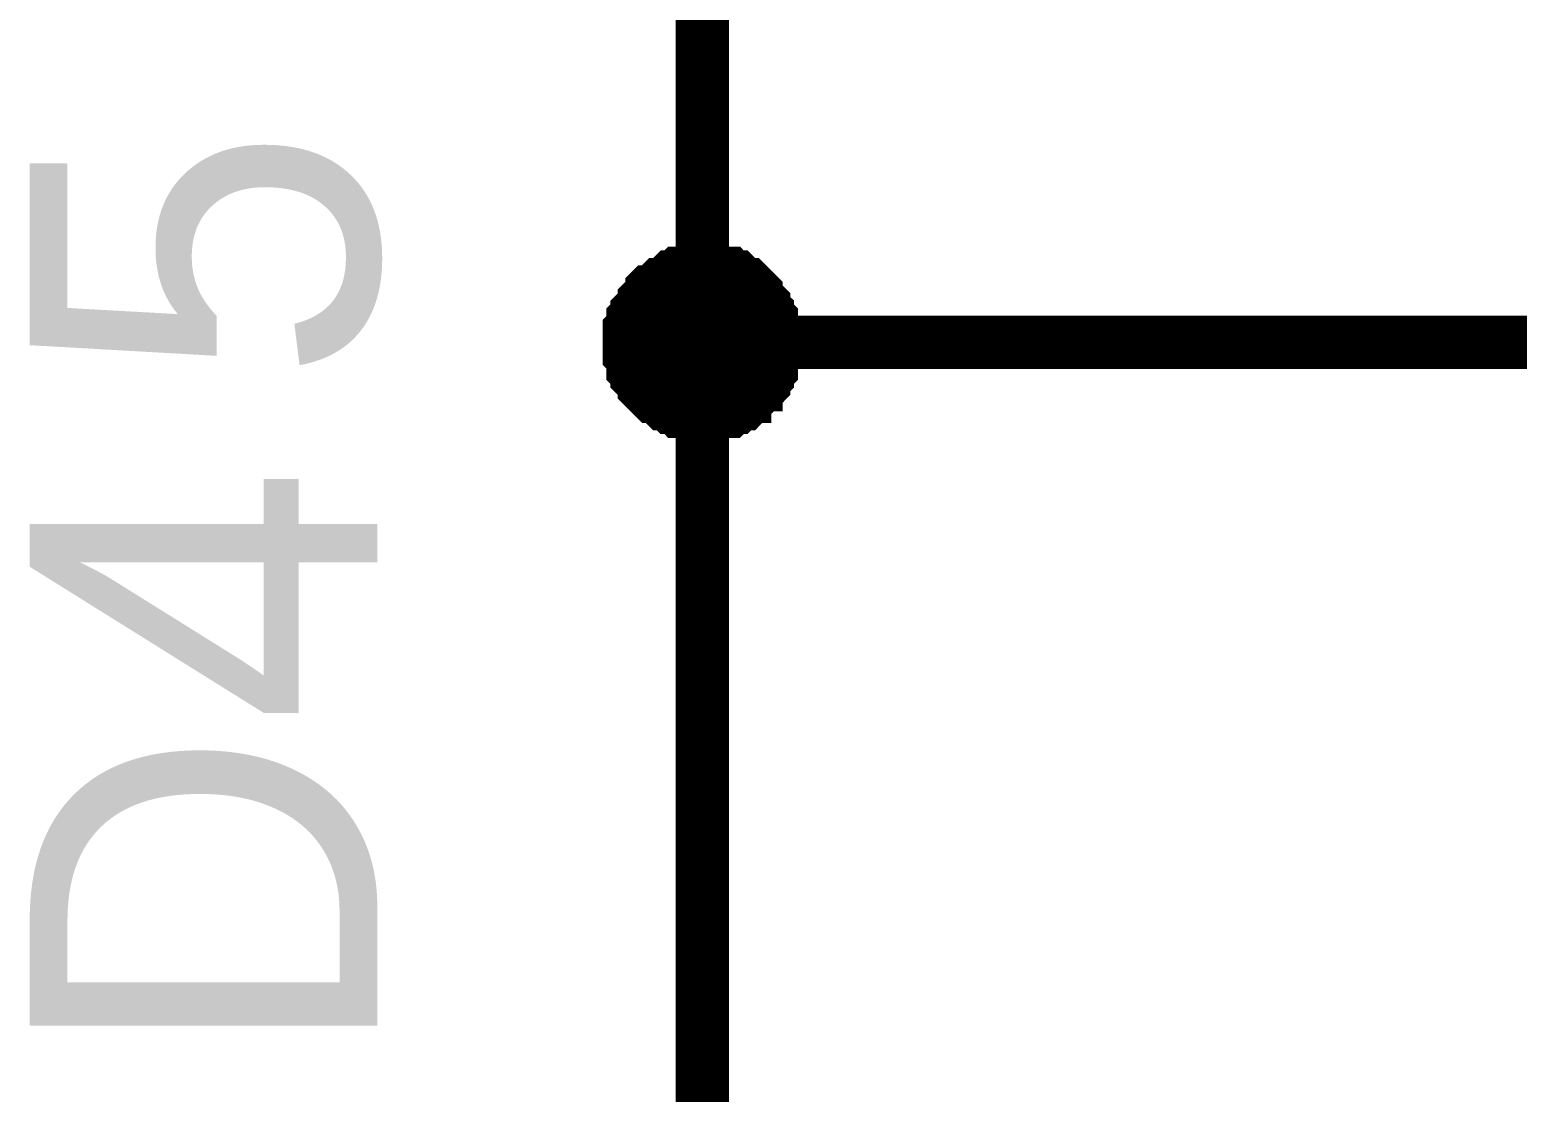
# Model space of a CAD drawing. Header units: millimetres. Extents: x 0 to 20.9, y 0 to 9.5.
# Drawn here: x 14.8514 to 15.1803, y 6.234 to 6.469 of the extents above; entities that cross this region are included whole.
import ezdxf

# ---------------------------------------------------------------- set-up
doc = ezdxf.new("R2010")
doc.units = ezdxf.units.MM
doc.header["$MEASUREMENT"] = 0
doc.layers.add('Sheet', color=255, linetype='Continuous')

msp = doc.modelspace()

# ---------------------------------------------------------------- linework, layer by layer
at = {"layer": 'Sheet'}
for points, const_width in [([(15.40025, 6.50598), (15.40025, 6.39989), (15.0001, 6.39989)], 0.0118), ([(15.0001, 6.50598), (15.0001, 6.39989), (15.0001, 6.29964)], 0.0118), ([(14.98005, 6.39989), (14.98005, 6.40072), (14.98005, 6.40156), (14.98005, 6.40323), (14.98005, 6.40406), (14.98088, 6.4049), (14.98088, 6.40573), (14.98088, 6.40657), (14.98172, 6.4074), (14.98172, 6.40824), (14.98255, 6.40907), (14.98339, 6.40991), (14.98339, 6.41075), (14.98423, 6.41158), (14.98506, 6.41242), (14.98506, 6.41325), (14.9859, 6.41409), (14.98673, 6.41492), (14.98757, 6.41492), (14.9884, 6.41576), (14.98924, 6.41659), (14.99007, 6.41659), (14.99091, 6.41743), (14.99174, 6.41826), (14.99258, 6.41826), (14.99341, 6.4191), (14.99425, 6.4191), (14.99509, 6.4191), (14.99592, 6.41993), (14.99676, 6.41993), (14.99843, 6.41993), (14.99926, 6.41993), (15.0001, 6.41993)], 0.0039), ([(14.98005, 6.39989), (14.98005, 6.40072), (14.98005, 6.40156), (14.98005, 6.40323), (14.98005, 6.40406), (14.98088, 6.4049), (14.98088, 6.40573), (14.98088, 6.40657), (14.98172, 6.4074), (14.98172, 6.40824), (14.98255, 6.40907), (14.98339, 6.40991), (14.98339, 6.41075), (14.98423, 6.41158), (14.98506, 6.41242), (14.98506, 6.41325), (14.9859, 6.41409), (14.98673, 6.41492), (14.98757, 6.41492), (14.9884, 6.41576), (14.98924, 6.41659), (14.99007, 6.41659), (14.99091, 6.41743), (14.99174, 6.41826), (14.99258, 6.41826), (14.99341, 6.4191), (14.99425, 6.4191), (14.99509, 6.4191), (14.99592, 6.41993), (14.99676, 6.41993), (14.99843, 6.41993), (14.99926, 6.41993), (15.0001, 6.41993)], 0.0039), ([(14.98005, 6.39989), (14.98005, 6.40072), (14.98005, 6.40156), (14.98005, 6.40323), (14.98005, 6.40406), (14.98088, 6.4049), (14.98088, 6.40573), (14.98088, 6.40657), (14.98172, 6.4074), (14.98172, 6.40824), (14.98255, 6.40907), (14.98339, 6.40991), (14.98339, 6.41075), (14.98423, 6.41158), (14.98506, 6.41242), (14.98506, 6.41325), (14.9859, 6.41409), (14.98673, 6.41492), (14.98757, 6.41492), (14.9884, 6.41576), (14.98924, 6.41659), (14.99007, 6.41659), (14.99091, 6.41743), (14.99174, 6.41826), (14.99258, 6.41826), (14.99341, 6.4191), (14.99425, 6.4191), (14.99509, 6.4191), (14.99592, 6.41993), (14.99676, 6.41993), (14.99843, 6.41993), (14.99926, 6.41993), (15.0001, 6.41993)], 0.0039), ([(14.98005, 6.39989), (14.98005, 6.40072), (14.98005, 6.40156), (14.98005, 6.40323), (14.98005, 6.40406), (14.98088, 6.4049), (14.98088, 6.40573), (14.98088, 6.40657), (14.98172, 6.4074), (14.98172, 6.40824), (14.98255, 6.40907), (14.98339, 6.40991), (14.98339, 6.41075), (14.98423, 6.41158), (14.98506, 6.41242), (14.98506, 6.41325), (14.9859, 6.41409), (14.98673, 6.41492), (14.98757, 6.41492), (14.9884, 6.41576), (14.98924, 6.41659), (14.99007, 6.41659), (14.99091, 6.41743), (14.99174, 6.41826), (14.99258, 6.41826), (14.99341, 6.4191), (14.99425, 6.4191), (14.99509, 6.4191), (14.99592, 6.41993), (14.99676, 6.41993), (14.99843, 6.41993), (14.99926, 6.41993), (15.0001, 6.41993)], 0.0039), ([(14.98005, 6.39989), (14.98005, 6.40072), (14.98005, 6.40156), (14.98005, 6.40323), (14.98005, 6.40406), (14.98088, 6.4049), (14.98088, 6.40573), (14.98088, 6.40657), (14.98172, 6.4074), (14.98172, 6.40824), (14.98255, 6.40907), (14.98339, 6.40991), (14.98339, 6.41075), (14.98423, 6.41158), (14.98506, 6.41242), (14.98506, 6.41325), (14.9859, 6.41409), (14.98673, 6.41492), (14.98757, 6.41492), (14.9884, 6.41576), (14.98924, 6.41659), (14.99007, 6.41659), (14.99091, 6.41743), (14.99174, 6.41826), (14.99258, 6.41826), (14.99341, 6.4191), (14.99425, 6.4191), (14.99509, 6.4191), (14.99592, 6.41993), (14.99676, 6.41993), (14.99843, 6.41993), (14.99926, 6.41993), (15.0001, 6.41993)], 0.0039), ([(14.98005, 6.39989), (14.98005, 6.40072), (14.98005, 6.40156), (14.98005, 6.40323), (14.98005, 6.40406), (14.98088, 6.4049), (14.98088, 6.40573), (14.98088, 6.40657), (14.98172, 6.4074), (14.98172, 6.40824), (14.98255, 6.40907), (14.98339, 6.40991), (14.98339, 6.41075), (14.98423, 6.41158), (14.98506, 6.41242), (14.98506, 6.41325), (14.9859, 6.41409), (14.98673, 6.41492), (14.98757, 6.41492), (14.9884, 6.41576), (14.98924, 6.41659), (14.99007, 6.41659), (14.99091, 6.41743), (14.99174, 6.41826), (14.99258, 6.41826), (14.99341, 6.4191), (14.99425, 6.4191), (14.99509, 6.4191), (14.99592, 6.41993), (14.99676, 6.41993), (14.99843, 6.41993), (14.99926, 6.41993), (15.0001, 6.41993)], 0.0039), ([(14.98005, 6.39989), (14.98005, 6.40072), (14.98005, 6.40156), (14.98005, 6.40323), (14.98005, 6.40406), (14.98088, 6.4049), (14.98088, 6.40573), (14.98088, 6.40657), (14.98172, 6.4074), (14.98172, 6.40824), (14.98255, 6.40907), (14.98339, 6.40991), (14.98339, 6.41075), (14.98423, 6.41158), (14.98506, 6.41242), (14.98506, 6.41325), (14.9859, 6.41409), (14.98673, 6.41492), (14.98757, 6.41492), (14.9884, 6.41576), (14.98924, 6.41659), (14.99007, 6.41659), (14.99091, 6.41743), (14.99174, 6.41826), (14.99258, 6.41826), (14.99341, 6.4191), (14.99425, 6.4191), (14.99509, 6.4191), (14.99592, 6.41993), (14.99676, 6.41993), (14.99843, 6.41993), (14.99926, 6.41993), (15.0001, 6.41993)], 0.0039), ([(14.98005, 6.39989), (14.98005, 6.40072), (14.98005, 6.40156), (14.98005, 6.40323), (14.98005, 6.40406), (14.98088, 6.4049), (14.98088, 6.40573), (14.98088, 6.40657), (14.98172, 6.4074), (14.98172, 6.40824), (14.98255, 6.40907), (14.98339, 6.40991), (14.98339, 6.41075), (14.98423, 6.41158), (14.98506, 6.41242), (14.98506, 6.41325), (14.9859, 6.41409), (14.98673, 6.41492), (14.98757, 6.41492), (14.9884, 6.41576), (14.98924, 6.41659), (14.99007, 6.41659), (14.99091, 6.41743), (14.99174, 6.41826), (14.99258, 6.41826), (14.99341, 6.4191), (14.99425, 6.4191), (14.99509, 6.4191), (14.99592, 6.41993), (14.99676, 6.41993), (14.99843, 6.41993), (14.99926, 6.41993), (15.0001, 6.41993)], 0.0039), ([(15.0001, 6.41993), (15.0001, 6.41993)], 0.0039), ([(15.0001, 6.41993), (15.00093, 6.41993), (15.0026, 6.41993), (15.00344, 6.41993), (15.00427, 6.41993), (15.00511, 6.4191), (15.00595, 6.4191), (15.00762, 6.4191), (15.00845, 6.41826), (15.00929, 6.41826), (15.01012, 6.41743), (15.01096, 6.41659), (15.01179, 6.41659), (15.01263, 6.41576), (15.01346, 6.41492), (15.01346, 6.41492), (15.0143, 6.41409), (15.01513, 6.41325), (15.01597, 6.41242), (15.01597, 6.41158), (15.01681, 6.41075), (15.01764, 6.40991), (15.01764, 6.40907), (15.01848, 6.40824), (15.01848, 6.4074), (15.01931, 6.40657), (15.01931, 6.40573), (15.01931, 6.4049), (15.02015, 6.40406), (15.02015, 6.40323), (15.02015, 6.40156), (15.02015, 6.40072), (15.02015, 6.39989)], 0.0039), ([(15.0001, 6.41993), (15.0001, 6.41993)], 0.0039), ([(15.0001, 6.41993), (15.00093, 6.41993), (15.0026, 6.41993), (15.00344, 6.41993), (15.00427, 6.41993), (15.00511, 6.4191), (15.00595, 6.4191), (15.00762, 6.4191), (15.00845, 6.41826), (15.00929, 6.41826), (15.01012, 6.41743), (15.01096, 6.41659), (15.01179, 6.41659), (15.01263, 6.41576), (15.01346, 6.41492), (15.01346, 6.41492), (15.0143, 6.41409), (15.01513, 6.41325), (15.01597, 6.41242), (15.01597, 6.41158), (15.01681, 6.41075), (15.01764, 6.40991), (15.01764, 6.40907), (15.01848, 6.40824), (15.01848, 6.4074), (15.01931, 6.40657), (15.01931, 6.40573), (15.01931, 6.4049), (15.02015, 6.40406), (15.02015, 6.40323), (15.02015, 6.40156), (15.02015, 6.40072), (15.02015, 6.39989)], 0.0039), ([(15.0001, 6.41993), (15.0001, 6.41993)], 0.0039), ([(15.0001, 6.41993), (15.00093, 6.41993), (15.0026, 6.41993), (15.00344, 6.41993), (15.00427, 6.41993), (15.00511, 6.4191), (15.00595, 6.4191), (15.00762, 6.4191), (15.00845, 6.41826), (15.00929, 6.41826), (15.01012, 6.41743), (15.01096, 6.41659), (15.01179, 6.41659), (15.01263, 6.41576), (15.01346, 6.41492), (15.01346, 6.41492), (15.0143, 6.41409), (15.01513, 6.41325), (15.01597, 6.41242), (15.01597, 6.41158), (15.01681, 6.41075), (15.01764, 6.40991), (15.01764, 6.40907), (15.01848, 6.40824), (15.01848, 6.4074), (15.01931, 6.40657), (15.01931, 6.40573), (15.01931, 6.4049), (15.02015, 6.40406), (15.02015, 6.40323), (15.02015, 6.40156), (15.02015, 6.40072), (15.02015, 6.39989)], 0.0039), ([(15.0001, 6.41993), (15.0001, 6.41993)], 0.0039), ([(15.0001, 6.41993), (15.00093, 6.41993), (15.0026, 6.41993), (15.00344, 6.41993), (15.00427, 6.41993), (15.00511, 6.4191), (15.00595, 6.4191), (15.00762, 6.4191), (15.00845, 6.41826), (15.00929, 6.41826), (15.01012, 6.41743), (15.01096, 6.41659), (15.01179, 6.41659), (15.01263, 6.41576), (15.01346, 6.41492), (15.01346, 6.41492), (15.0143, 6.41409), (15.01513, 6.41325), (15.01597, 6.41242), (15.01597, 6.41158), (15.01681, 6.41075), (15.01764, 6.40991), (15.01764, 6.40907), (15.01848, 6.40824), (15.01848, 6.4074), (15.01931, 6.40657), (15.01931, 6.40573), (15.01931, 6.4049), (15.02015, 6.40406), (15.02015, 6.40323), (15.02015, 6.40156), (15.02015, 6.40072), (15.02015, 6.39989)], 0.0039), ([(15.0001, 6.41993), (15.0001, 6.41993)], 0.0039), ([(15.0001, 6.41993), (15.00093, 6.41993), (15.0026, 6.41993), (15.00344, 6.41993), (15.00427, 6.41993), (15.00511, 6.4191), (15.00595, 6.4191), (15.00762, 6.4191), (15.00845, 6.41826), (15.00929, 6.41826), (15.01012, 6.41743), (15.01096, 6.41659), (15.01179, 6.41659), (15.01263, 6.41576), (15.01346, 6.41492), (15.01346, 6.41492), (15.0143, 6.41409), (15.01513, 6.41325), (15.01597, 6.41242), (15.01597, 6.41158), (15.01681, 6.41075), (15.01764, 6.40991), (15.01764, 6.40907), (15.01848, 6.40824), (15.01848, 6.4074), (15.01931, 6.40657), (15.01931, 6.40573), (15.01931, 6.4049), (15.02015, 6.40406), (15.02015, 6.40323), (15.02015, 6.40156), (15.02015, 6.40072), (15.02015, 6.39989)], 0.0039), ([(15.0001, 6.41993), (15.0001, 6.41993)], 0.0039), ([(15.0001, 6.41993), (15.00093, 6.41993), (15.0026, 6.41993), (15.00344, 6.41993), (15.00427, 6.41993), (15.00511, 6.4191), (15.00595, 6.4191), (15.00762, 6.4191), (15.00845, 6.41826), (15.00929, 6.41826), (15.01012, 6.41743), (15.01096, 6.41659), (15.01179, 6.41659), (15.01263, 6.41576), (15.01346, 6.41492), (15.01346, 6.41492), (15.0143, 6.41409), (15.01513, 6.41325), (15.01597, 6.41242), (15.01597, 6.41158), (15.01681, 6.41075), (15.01764, 6.40991), (15.01764, 6.40907), (15.01848, 6.40824), (15.01848, 6.4074), (15.01931, 6.40657), (15.01931, 6.40573), (15.01931, 6.4049), (15.02015, 6.40406), (15.02015, 6.40323), (15.02015, 6.40156), (15.02015, 6.40072), (15.02015, 6.39989)], 0.0039), ([(15.0001, 6.41993), (15.0001, 6.41993)], 0.0039), ([(15.0001, 6.41993), (15.00093, 6.41993), (15.0026, 6.41993), (15.00344, 6.41993), (15.00427, 6.41993), (15.00511, 6.4191), (15.00595, 6.4191), (15.00762, 6.4191), (15.00845, 6.41826), (15.00929, 6.41826), (15.01012, 6.41743), (15.01096, 6.41659), (15.01179, 6.41659), (15.01263, 6.41576), (15.01346, 6.41492), (15.01346, 6.41492), (15.0143, 6.41409), (15.01513, 6.41325), (15.01597, 6.41242), (15.01597, 6.41158), (15.01681, 6.41075), (15.01764, 6.40991), (15.01764, 6.40907), (15.01848, 6.40824), (15.01848, 6.4074), (15.01931, 6.40657), (15.01931, 6.40573), (15.01931, 6.4049), (15.02015, 6.40406), (15.02015, 6.40323), (15.02015, 6.40156), (15.02015, 6.40072), (15.02015, 6.39989)], 0.0039), ([(15.0001, 6.41993), (15.0001, 6.41993)], 0.0039), ([(15.0001, 6.41993), (15.00093, 6.41993), (15.0026, 6.41993), (15.00344, 6.41993), (15.00427, 6.41993), (15.00511, 6.4191), (15.00595, 6.4191), (15.00762, 6.4191), (15.00845, 6.41826), (15.00929, 6.41826), (15.01012, 6.41743), (15.01096, 6.41659), (15.01179, 6.41659), (15.01263, 6.41576), (15.01346, 6.41492), (15.01346, 6.41492), (15.0143, 6.41409), (15.01513, 6.41325), (15.01597, 6.41242), (15.01597, 6.41158), (15.01681, 6.41075), (15.01764, 6.40991), (15.01764, 6.40907), (15.01848, 6.40824), (15.01848, 6.4074), (15.01931, 6.40657), (15.01931, 6.40573), (15.01931, 6.4049), (15.02015, 6.40406), (15.02015, 6.40323), (15.02015, 6.40156), (15.02015, 6.40072), (15.02015, 6.39989)], 0.0039), ([(15.0001, 6.37984), (14.99926, 6.37984), (14.99843, 6.37984), (14.99676, 6.37984), (14.99592, 6.37984), (14.99509, 6.38067), (14.99425, 6.38067), (14.99341, 6.38067), (14.99258, 6.38151), (14.99174, 6.38151), (14.99091, 6.38234), (14.99007, 6.38234), (14.98924, 6.38318), (14.9884, 6.38401), (14.98757, 6.38401), (14.98673, 6.38485), (14.9859, 6.38568), (14.98506, 6.38652), (14.98506, 6.38652), (14.98423, 6.38735), (14.98339, 6.38819), (14.98339, 6.38903), (14.98255, 6.38986), (14.98172, 6.3907), (14.98172, 6.39153), (14.98088, 6.39237), (14.98088, 6.39404), (14.98088, 6.39487), (14.98005, 6.39571), (14.98005, 6.39654), (14.98005, 6.39738), (14.98005, 6.39905), (14.98005, 6.39989)], 0.0039), ([(14.98005, 6.39989), (14.98005, 6.39989)], 0.0039), ([(15.0001, 6.37984), (14.99926, 6.37984), (14.99843, 6.37984), (14.99676, 6.37984), (14.99592, 6.37984), (14.99509, 6.38067), (14.99425, 6.38067), (14.99341, 6.38067), (14.99258, 6.38151), (14.99174, 6.38151), (14.99091, 6.38234), (14.99007, 6.38234), (14.98924, 6.38318), (14.9884, 6.38401), (14.98757, 6.38401), (14.98673, 6.38485), (14.9859, 6.38568), (14.98506, 6.38652), (14.98506, 6.38652), (14.98423, 6.38735), (14.98339, 6.38819), (14.98339, 6.38903), (14.98255, 6.38986), (14.98172, 6.3907), (14.98172, 6.39153), (14.98088, 6.39237), (14.98088, 6.39404), (14.98088, 6.39487), (14.98005, 6.39571), (14.98005, 6.39654), (14.98005, 6.39738), (14.98005, 6.39905), (14.98005, 6.39989)], 0.0039), ([(14.98005, 6.39989), (14.98005, 6.39989)], 0.0039), ([(15.0001, 6.37984), (14.99926, 6.37984), (14.99843, 6.37984), (14.99676, 6.37984), (14.99592, 6.37984), (14.99509, 6.38067), (14.99425, 6.38067), (14.99341, 6.38067), (14.99258, 6.38151), (14.99174, 6.38151), (14.99091, 6.38234), (14.99007, 6.38234), (14.98924, 6.38318), (14.9884, 6.38401), (14.98757, 6.38401), (14.98673, 6.38485), (14.9859, 6.38568), (14.98506, 6.38652), (14.98506, 6.38652), (14.98423, 6.38735), (14.98339, 6.38819), (14.98339, 6.38903), (14.98255, 6.38986), (14.98172, 6.3907), (14.98172, 6.39153), (14.98088, 6.39237), (14.98088, 6.39404), (14.98088, 6.39487), (14.98005, 6.39571), (14.98005, 6.39654), (14.98005, 6.39738), (14.98005, 6.39905), (14.98005, 6.39989)], 0.0039), ([(14.98005, 6.39989), (14.98005, 6.39989)], 0.0039), ([(15.0001, 6.37984), (14.99926, 6.37984), (14.99843, 6.37984), (14.99676, 6.37984), (14.99592, 6.37984), (14.99509, 6.38067), (14.99425, 6.38067), (14.99341, 6.38067), (14.99258, 6.38151), (14.99174, 6.38151), (14.99091, 6.38234), (14.99007, 6.38234), (14.98924, 6.38318), (14.9884, 6.38401), (14.98757, 6.38401), (14.98673, 6.38485), (14.9859, 6.38568), (14.98506, 6.38652), (14.98506, 6.38652), (14.98423, 6.38735), (14.98339, 6.38819), (14.98339, 6.38903), (14.98255, 6.38986), (14.98172, 6.3907), (14.98172, 6.39153), (14.98088, 6.39237), (14.98088, 6.39404), (14.98088, 6.39487), (14.98005, 6.39571), (14.98005, 6.39654), (14.98005, 6.39738), (14.98005, 6.39905), (14.98005, 6.39989)], 0.0039), ([(14.98005, 6.39989), (14.98005, 6.39989)], 0.0039), ([(15.0001, 6.37984), (14.99926, 6.37984), (14.99843, 6.37984), (14.99676, 6.37984), (14.99592, 6.37984), (14.99509, 6.38067), (14.99425, 6.38067), (14.99341, 6.38067), (14.99258, 6.38151), (14.99174, 6.38151), (14.99091, 6.38234), (14.99007, 6.38234), (14.98924, 6.38318), (14.9884, 6.38401), (14.98757, 6.38401), (14.98673, 6.38485), (14.9859, 6.38568), (14.98506, 6.38652), (14.98506, 6.38652), (14.98423, 6.38735), (14.98339, 6.38819), (14.98339, 6.38903), (14.98255, 6.38986), (14.98172, 6.3907), (14.98172, 6.39153), (14.98088, 6.39237), (14.98088, 6.39404), (14.98088, 6.39487), (14.98005, 6.39571), (14.98005, 6.39654), (14.98005, 6.39738), (14.98005, 6.39905), (14.98005, 6.39989)], 0.0039), ([(14.98005, 6.39989), (14.98005, 6.39989)], 0.0039), ([(15.0001, 6.37984), (14.99926, 6.37984), (14.99843, 6.37984), (14.99676, 6.37984), (14.99592, 6.37984), (14.99509, 6.38067), (14.99425, 6.38067), (14.99341, 6.38067), (14.99258, 6.38151), (14.99174, 6.38151), (14.99091, 6.38234), (14.99007, 6.38234), (14.98924, 6.38318), (14.9884, 6.38401), (14.98757, 6.38401), (14.98673, 6.38485), (14.9859, 6.38568), (14.98506, 6.38652), (14.98506, 6.38652), (14.98423, 6.38735), (14.98339, 6.38819), (14.98339, 6.38903), (14.98255, 6.38986), (14.98172, 6.3907), (14.98172, 6.39153), (14.98088, 6.39237), (14.98088, 6.39404), (14.98088, 6.39487), (14.98005, 6.39571), (14.98005, 6.39654), (14.98005, 6.39738), (14.98005, 6.39905), (14.98005, 6.39989)], 0.0039), ([(14.98005, 6.39989), (14.98005, 6.39989)], 0.0039), ([(15.0001, 6.37984), (14.99926, 6.37984), (14.99843, 6.37984), (14.99676, 6.37984), (14.99592, 6.37984), (14.99509, 6.38067), (14.99425, 6.38067), (14.99341, 6.38067), (14.99258, 6.38151), (14.99174, 6.38151), (14.99091, 6.38234), (14.99007, 6.38234), (14.98924, 6.38318), (14.9884, 6.38401), (14.98757, 6.38401), (14.98673, 6.38485), (14.9859, 6.38568), (14.98506, 6.38652), (14.98506, 6.38652), (14.98423, 6.38735), (14.98339, 6.38819), (14.98339, 6.38903), (14.98255, 6.38986), (14.98172, 6.3907), (14.98172, 6.39153), (14.98088, 6.39237), (14.98088, 6.39404), (14.98088, 6.39487), (14.98005, 6.39571), (14.98005, 6.39654), (14.98005, 6.39738), (14.98005, 6.39905), (14.98005, 6.39989)], 0.0039), ([(14.98005, 6.39989), (14.98005, 6.39989)], 0.0039), ([(15.0001, 6.37984), (14.99926, 6.37984), (14.99843, 6.37984), (14.99676, 6.37984), (14.99592, 6.37984), (14.99509, 6.38067), (14.99425, 6.38067), (14.99341, 6.38067), (14.99258, 6.38151), (14.99174, 6.38151), (14.99091, 6.38234), (14.99007, 6.38234), (14.98924, 6.38318), (14.9884, 6.38401), (14.98757, 6.38401), (14.98673, 6.38485), (14.9859, 6.38568), (14.98506, 6.38652), (14.98506, 6.38652), (14.98423, 6.38735), (14.98339, 6.38819), (14.98339, 6.38903), (14.98255, 6.38986), (14.98172, 6.3907), (14.98172, 6.39153), (14.98088, 6.39237), (14.98088, 6.39404), (14.98088, 6.39487), (14.98005, 6.39571), (14.98005, 6.39654), (14.98005, 6.39738), (14.98005, 6.39905), (14.98005, 6.39989)], 0.0039), ([(14.98005, 6.39989), (14.98005, 6.39989)], 0.0039), ([(15.02015, 6.39989), (15.02015, 6.39905), (15.02015, 6.39738), (15.02015, 6.39654), (15.02015, 6.39571), (15.01931, 6.39487), (15.01931, 6.39404), (15.01931, 6.39237), (15.01848, 6.39153), (15.01848, 6.3907), (15.01764, 6.38986), (15.01764, 6.38903), (15.01681, 6.38819), (15.01597, 6.38735), (15.01597, 6.38652), (15.01513, 6.38652), (15.0143, 6.38568), (15.01346, 6.38485), (15.01346, 6.38401), (15.01263, 6.38401), (15.01179, 6.38318), (15.01096, 6.38234), (15.01012, 6.38234), (15.00929, 6.38151), (15.00845, 6.38151), (15.00762, 6.38067), (15.00595, 6.38067), (15.00511, 6.38067), (15.00427, 6.37984), (15.00344, 6.37984), (15.0026, 6.37984), (15.00093, 6.37984), (15.0001, 6.37984)], 0.0039), ([(15.02015, 6.39989), (15.02015, 6.39905), (15.02015, 6.39738), (15.02015, 6.39654), (15.02015, 6.39571), (15.01931, 6.39487), (15.01931, 6.39404), (15.01931, 6.39237), (15.01848, 6.39153), (15.01848, 6.3907), (15.01764, 6.38986), (15.01764, 6.38903), (15.01681, 6.38819), (15.01597, 6.38735), (15.01597, 6.38652), (15.01513, 6.38652), (15.0143, 6.38568), (15.01346, 6.38485), (15.01346, 6.38401), (15.01263, 6.38401), (15.01179, 6.38318), (15.01096, 6.38234), (15.01012, 6.38234), (15.00929, 6.38151), (15.00845, 6.38151), (15.00762, 6.38067), (15.00595, 6.38067), (15.00511, 6.38067), (15.00427, 6.37984), (15.00344, 6.37984), (15.0026, 6.37984), (15.00093, 6.37984), (15.0001, 6.37984)], 0.0039), ([(15.02015, 6.39989), (15.02015, 6.39905), (15.02015, 6.39738), (15.02015, 6.39654), (15.02015, 6.39571), (15.01931, 6.39487), (15.01931, 6.39404), (15.01931, 6.39237), (15.01848, 6.39153), (15.01848, 6.3907), (15.01764, 6.38986), (15.01764, 6.38903), (15.01681, 6.38819), (15.01597, 6.38735), (15.01597, 6.38652), (15.01513, 6.38652), (15.0143, 6.38568), (15.01346, 6.38485), (15.01346, 6.38401), (15.01263, 6.38401), (15.01179, 6.38318), (15.01096, 6.38234), (15.01012, 6.38234), (15.00929, 6.38151), (15.00845, 6.38151), (15.00762, 6.38067), (15.00595, 6.38067), (15.00511, 6.38067), (15.00427, 6.37984), (15.00344, 6.37984), (15.0026, 6.37984), (15.00093, 6.37984), (15.0001, 6.37984)], 0.0039), ([(15.02015, 6.39989), (15.02015, 6.39905), (15.02015, 6.39738), (15.02015, 6.39654), (15.02015, 6.39571), (15.01931, 6.39487), (15.01931, 6.39404), (15.01931, 6.39237), (15.01848, 6.39153), (15.01848, 6.3907), (15.01764, 6.38986), (15.01764, 6.38903), (15.01681, 6.38819), (15.01597, 6.38735), (15.01597, 6.38652), (15.01513, 6.38652), (15.0143, 6.38568), (15.01346, 6.38485), (15.01346, 6.38401), (15.01263, 6.38401), (15.01179, 6.38318), (15.01096, 6.38234), (15.01012, 6.38234), (15.00929, 6.38151), (15.00845, 6.38151), (15.00762, 6.38067), (15.00595, 6.38067), (15.00511, 6.38067), (15.00427, 6.37984), (15.00344, 6.37984), (15.0026, 6.37984), (15.00093, 6.37984), (15.0001, 6.37984)], 0.0039), ([(15.02015, 6.39989), (15.02015, 6.39905), (15.02015, 6.39738), (15.02015, 6.39654), (15.02015, 6.39571), (15.01931, 6.39487), (15.01931, 6.39404), (15.01931, 6.39237), (15.01848, 6.39153), (15.01848, 6.3907), (15.01764, 6.38986), (15.01764, 6.38903), (15.01681, 6.38819), (15.01597, 6.38735), (15.01597, 6.38652), (15.01513, 6.38652), (15.0143, 6.38568), (15.01346, 6.38485), (15.01346, 6.38401), (15.01263, 6.38401), (15.01179, 6.38318), (15.01096, 6.38234), (15.01012, 6.38234), (15.00929, 6.38151), (15.00845, 6.38151), (15.00762, 6.38067), (15.00595, 6.38067), (15.00511, 6.38067), (15.00427, 6.37984), (15.00344, 6.37984), (15.0026, 6.37984), (15.00093, 6.37984), (15.0001, 6.37984)], 0.0039), ([(15.02015, 6.39989), (15.02015, 6.39905), (15.02015, 6.39738), (15.02015, 6.39654), (15.02015, 6.39571), (15.01931, 6.39487), (15.01931, 6.39404), (15.01931, 6.39237), (15.01848, 6.39153), (15.01848, 6.3907), (15.01764, 6.38986), (15.01764, 6.38903), (15.01681, 6.38819), (15.01597, 6.38735), (15.01597, 6.38652), (15.01513, 6.38652), (15.0143, 6.38568), (15.01346, 6.38485), (15.01346, 6.38401), (15.01263, 6.38401), (15.01179, 6.38318), (15.01096, 6.38234), (15.01012, 6.38234), (15.00929, 6.38151), (15.00845, 6.38151), (15.00762, 6.38067), (15.00595, 6.38067), (15.00511, 6.38067), (15.00427, 6.37984), (15.00344, 6.37984), (15.0026, 6.37984), (15.00093, 6.37984), (15.0001, 6.37984)], 0.0039), ([(15.02015, 6.39989), (15.02015, 6.39905), (15.02015, 6.39738), (15.02015, 6.39654), (15.02015, 6.39571), (15.01931, 6.39487), (15.01931, 6.39404), (15.01931, 6.39237), (15.01848, 6.39153), (15.01848, 6.3907), (15.01764, 6.38986), (15.01764, 6.38903), (15.01681, 6.38819), (15.01597, 6.38735), (15.01597, 6.38652), (15.01513, 6.38652), (15.0143, 6.38568), (15.01346, 6.38485), (15.01346, 6.38401), (15.01263, 6.38401), (15.01179, 6.38318), (15.01096, 6.38234), (15.01012, 6.38234), (15.00929, 6.38151), (15.00845, 6.38151), (15.00762, 6.38067), (15.00595, 6.38067), (15.00511, 6.38067), (15.00427, 6.37984), (15.00344, 6.37984), (15.0026, 6.37984), (15.00093, 6.37984), (15.0001, 6.37984)], 0.0039), ([(15.02015, 6.39989), (15.02015, 6.39905), (15.02015, 6.39738), (15.02015, 6.39654), (15.02015, 6.39571), (15.01931, 6.39487), (15.01931, 6.39404), (15.01931, 6.39237), (15.01848, 6.39153), (15.01848, 6.3907), (15.01764, 6.38986), (15.01764, 6.38903), (15.01681, 6.38819), (15.01597, 6.38735), (15.01597, 6.38652), (15.01513, 6.38652), (15.0143, 6.38568), (15.01346, 6.38485), (15.01346, 6.38401), (15.01263, 6.38401), (15.01179, 6.38318), (15.01096, 6.38234), (15.01012, 6.38234), (15.00929, 6.38151), (15.00845, 6.38151), (15.00762, 6.38067), (15.00595, 6.38067), (15.00511, 6.38067), (15.00427, 6.37984), (15.00344, 6.37984), (15.0026, 6.37984), (15.00093, 6.37984), (15.0001, 6.37984)], 0.0039), ([(15.02015, 6.39989), (15.02015, 6.39989), (15.02015, 6.39989), (15.02015, 6.39989), (15.02015, 6.39989), (15.02015, 6.39989), (15.02015, 6.39989), (15.02015, 6.39989), (15.02015, 6.39989), (15.02015, 6.39989), (15.02015, 6.39989), (15.02015, 6.39989), (15.02015, 6.39989), (15.02015, 6.39989), (15.02015, 6.39989), (15.02015, 6.39989), (15.02015, 6.39989), (15.02015, 6.39989), (15.02015, 6.39989), (15.02015, 6.39989), (15.02015, 6.39989), (15.02015, 6.39989), (15.02015, 6.39989), (15.02015, 6.39989), (15.02015, 6.39989), (15.02015, 6.39989), (15.02015, 6.39989), (15.02015, 6.39989), (15.02015, 6.39989), (15.02015, 6.39989), (15.02015, 6.39989), (15.02015, 6.39989), (15.02015, 6.39989)], 0.0039), ([(15.02015, 6.39989), (15.02015, 6.39989)], 0.0039), ([(15.02015, 6.39989), (15.02015, 6.39989), (15.02015, 6.39989), (15.02015, 6.39989), (15.02015, 6.39989), (15.02015, 6.39989), (15.02015, 6.39989), (15.02015, 6.39989), (15.02015, 6.39989), (15.02015, 6.39989), (15.02015, 6.39989), (15.02015, 6.39989), (15.02015, 6.39989), (15.02015, 6.39989), (15.02015, 6.39989), (15.02015, 6.39989), (15.02015, 6.39989), (15.02015, 6.39989), (15.02015, 6.39989), (15.02015, 6.39989), (15.02015, 6.39989), (15.02015, 6.39989), (15.02015, 6.39989), (15.02015, 6.39989), (15.02015, 6.39989), (15.02015, 6.39989), (15.02015, 6.39989), (15.02015, 6.39989), (15.02015, 6.39989), (15.02015, 6.39989), (15.02015, 6.39989), (15.02015, 6.39989), (15.02015, 6.39989)], 0.0039), ([(15.02015, 6.39989), (15.02015, 6.39989)], 0.0039), ([(15.02015, 6.39989), (15.02015, 6.39989), (15.02015, 6.39989), (15.02015, 6.39989), (15.02015, 6.39989), (15.02015, 6.39989), (15.02015, 6.39989), (15.02015, 6.39989), (15.02015, 6.39989), (15.02015, 6.39989), (15.02015, 6.39989), (15.02015, 6.39989), (15.02015, 6.39989), (15.02015, 6.39989), (15.02015, 6.39989), (15.02015, 6.39989), (15.02015, 6.39989), (15.02015, 6.39989), (15.02015, 6.39989), (15.02015, 6.39989), (15.02015, 6.39989), (15.02015, 6.39989), (15.02015, 6.39989), (15.02015, 6.39989), (15.02015, 6.39989), (15.02015, 6.39989), (15.02015, 6.39989), (15.02015, 6.39989), (15.02015, 6.39989), (15.02015, 6.39989), (15.02015, 6.39989), (15.02015, 6.39989), (15.02015, 6.39989)], 0.0039), ([(15.02015, 6.39989), (15.02015, 6.39989)], 0.0039), ([(15.02015, 6.39989), (15.02015, 6.39989), (15.02015, 6.39989), (15.02015, 6.39989), (15.02015, 6.39989), (15.02015, 6.39989), (15.02015, 6.39989), (15.02015, 6.39989), (15.02015, 6.39989), (15.02015, 6.39989), (15.02015, 6.39989), (15.02015, 6.39989), (15.02015, 6.39989), (15.02015, 6.39989), (15.02015, 6.39989), (15.02015, 6.39989), (15.02015, 6.39989), (15.02015, 6.39989), (15.02015, 6.39989), (15.02015, 6.39989), (15.02015, 6.39989), (15.02015, 6.39989), (15.02015, 6.39989), (15.02015, 6.39989), (15.02015, 6.39989), (15.02015, 6.39989), (15.02015, 6.39989), (15.02015, 6.39989), (15.02015, 6.39989), (15.02015, 6.39989), (15.02015, 6.39989), (15.02015, 6.39989), (15.02015, 6.39989)], 0.0039), ([(15.02015, 6.39989), (15.02015, 6.39989)], 0.0039), ([(15.02015, 6.39989), (15.02015, 6.39989), (15.02015, 6.39989), (15.02015, 6.39989), (15.02015, 6.39989), (15.02015, 6.39989), (15.02015, 6.39989), (15.02015, 6.39989), (15.02015, 6.39989), (15.02015, 6.39989), (15.02015, 6.39989), (15.02015, 6.39989), (15.02015, 6.39989), (15.02015, 6.39989), (15.02015, 6.39989), (15.02015, 6.39989), (15.02015, 6.39989), (15.02015, 6.39989), (15.02015, 6.39989), (15.02015, 6.39989), (15.02015, 6.39989), (15.02015, 6.39989), (15.02015, 6.39989), (15.02015, 6.39989), (15.02015, 6.39989), (15.02015, 6.39989), (15.02015, 6.39989), (15.02015, 6.39989), (15.02015, 6.39989), (15.02015, 6.39989), (15.02015, 6.39989), (15.02015, 6.39989), (15.02015, 6.39989)], 0.0039), ([(15.02015, 6.39989), (15.02015, 6.39989)], 0.0039), ([(15.02015, 6.39989), (15.02015, 6.39989), (15.02015, 6.39989), (15.02015, 6.39989), (15.02015, 6.39989), (15.02015, 6.39989), (15.02015, 6.39989), (15.02015, 6.39989), (15.02015, 6.39989), (15.02015, 6.39989), (15.02015, 6.39989), (15.02015, 6.39989), (15.02015, 6.39989), (15.02015, 6.39989), (15.02015, 6.39989), (15.02015, 6.39989), (15.02015, 6.39989), (15.02015, 6.39989), (15.02015, 6.39989), (15.02015, 6.39989), (15.02015, 6.39989), (15.02015, 6.39989), (15.02015, 6.39989), (15.02015, 6.39989), (15.02015, 6.39989), (15.02015, 6.39989), (15.02015, 6.39989), (15.02015, 6.39989), (15.02015, 6.39989), (15.02015, 6.39989), (15.02015, 6.39989), (15.02015, 6.39989), (15.02015, 6.39989)], 0.0039), ([(15.02015, 6.39989), (15.02015, 6.39989)], 0.0039), ([(15.02015, 6.39989), (15.02015, 6.39989), (15.02015, 6.39989), (15.02015, 6.39989), (15.02015, 6.39989), (15.02015, 6.39989), (15.02015, 6.39989), (15.02015, 6.39989), (15.02015, 6.39989), (15.02015, 6.39989), (15.02015, 6.39989), (15.02015, 6.39989), (15.02015, 6.39989), (15.02015, 6.39989), (15.02015, 6.39989), (15.02015, 6.39989), (15.02015, 6.39989), (15.02015, 6.39989), (15.02015, 6.39989), (15.02015, 6.39989), (15.02015, 6.39989), (15.02015, 6.39989), (15.02015, 6.39989), (15.02015, 6.39989), (15.02015, 6.39989), (15.02015, 6.39989), (15.02015, 6.39989), (15.02015, 6.39989), (15.02015, 6.39989), (15.02015, 6.39989), (15.02015, 6.39989), (15.02015, 6.39989), (15.02015, 6.39989)], 0.0039), ([(15.02015, 6.39989), (15.02015, 6.39989)], 0.0039), ([(15.02015, 6.39989), (15.02015, 6.39989), (15.02015, 6.39989), (15.02015, 6.39989), (15.02015, 6.39989), (15.02015, 6.39989), (15.02015, 6.39989), (15.02015, 6.39989), (15.02015, 6.39989), (15.02015, 6.39989), (15.02015, 6.39989), (15.02015, 6.39989), (15.02015, 6.39989), (15.02015, 6.39989), (15.02015, 6.39989), (15.02015, 6.39989), (15.02015, 6.39989), (15.02015, 6.39989), (15.02015, 6.39989), (15.02015, 6.39989), (15.02015, 6.39989), (15.02015, 6.39989), (15.02015, 6.39989), (15.02015, 6.39989), (15.02015, 6.39989), (15.02015, 6.39989), (15.02015, 6.39989), (15.02015, 6.39989), (15.02015, 6.39989), (15.02015, 6.39989), (15.02015, 6.39989), (15.02015, 6.39989), (15.02015, 6.39989)], 0.0039), ([(15.02015, 6.39989), (15.02015, 6.39989)], 0.0039), ([(15.0001, 6.20106), (15.0001, 6.29964)], 0.0118)]:
    msp.add_lwpolyline(points, dxfattribs=dict(at, const_width=const_width))
at = {"layer": 'Sheet', "const_width": 0.02}
msp.add_lwpolyline([(14.99, 6.4, 1), (15.01, 6.4, 1)], format="xyb", close=True, dxfattribs=at)

# ---------------------------------------------------------------- texts
at = {"layer": 'Sheet'}
for s, p in [('5', (14.92825, 6.3907)), ('4', (14.92825, 6.31551)), ('D', (14.92825, 6.24033))]:
    msp.add_text(s, height=0.07686, rotation=90, dxfattribs=at).set_placement(p)

doc.saveas('drawing.dxf')
